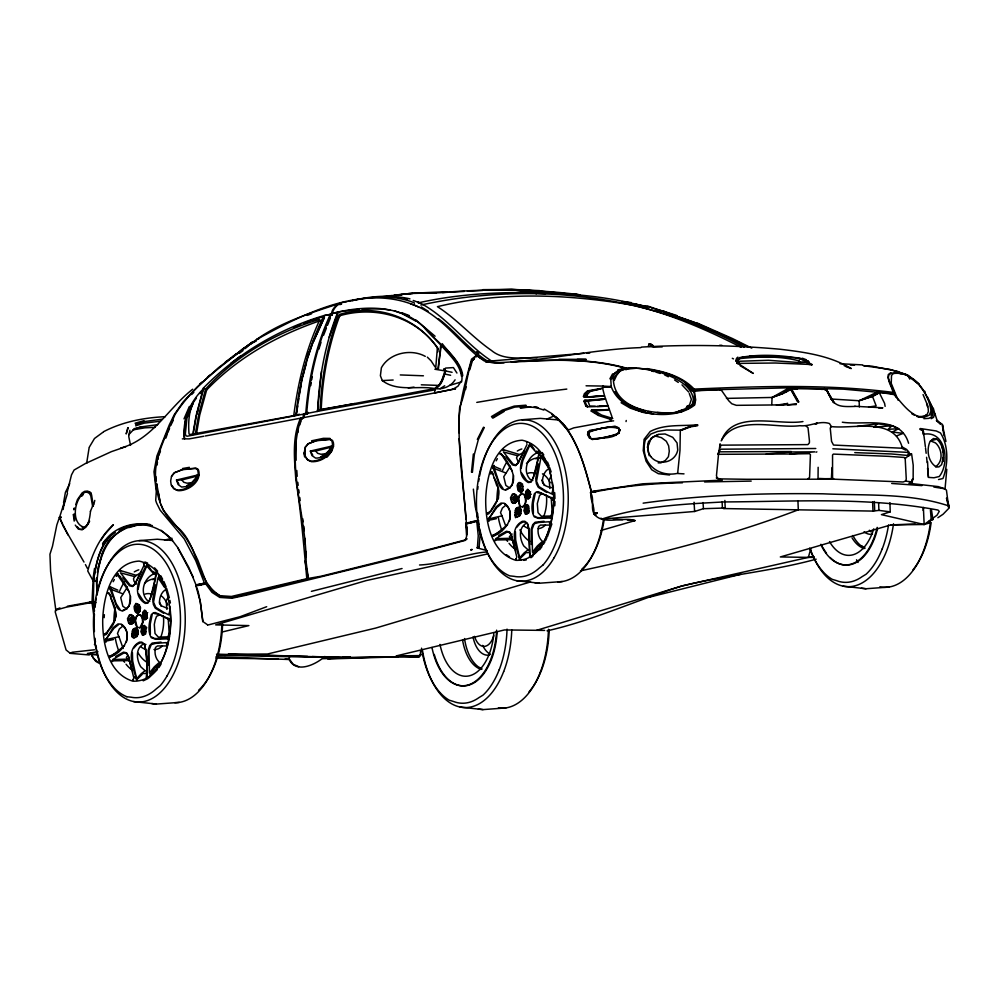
<?xml version="1.0" encoding="UTF-8"?>
<svg xmlns="http://www.w3.org/2000/svg" width="999" height="999" viewBox="0 0 999 999"><rect width="100%" height="100%" fill="white"/><g stroke="black" fill="none" stroke-linecap="round" stroke-linejoin="round"><path stroke-width="1.5" d="M96.428 578.808L96.928 594.305M96.528 578.034L97.215 594.954M818.144 467.295L818.044 478.421L824.974 478.708L831.393 478.646L832.005 467.532M142.02 629.02L142.045 626.81L144.356 625.499L145.979 629.095L145.866 631.555L144.218 634.527L142.907 634.627L141.621 631.455L143.631 626.098L145.679 627.11L144.356 625.499M525.024 508.154L525.049 505.944L527.36 504.632L528.983 508.229L528.883 510.689L527.222 513.673L525.924 513.761L524.625 510.589L526.635 505.244L528.683 506.243L527.36 504.632M146.915 612.911L147.028 617.345L144.855 619.979L142.894 617.419L143.307 612.774L145.08 610.589L146.316 611.338M530.369 494.118L529.183 498.364L527.859 499.113L525.899 496.553L526.311 491.92L528.084 489.722L529.92 492.045M600.711 530.544L635.077 520.579C622.739 516.308 602.36 526.048 593.706 513.449C595.292 506.318 588.673 497.764 591.383 491.496L642.719 483.803L722.302 480.132L716.283 477.922L719.755 478.883L746.902 479.295L833.89 479.183L903.071 481.98L905.456 481.118L906.268 479.17L905.194 458.541L909.702 454.632L909.102 452.285L906.58 449.4L902.072 446.89C893.106 416.933 854.482 429.108 831.368 426.598L830.231 428.047L831.555 441.383L833.528 445.054L901.76 448.214L905.743 450.162M138.112 589.26L139.81 581.543L147.427 564.647L151.586 570.704M521.116 468.394L522.827 460.676L530.444 443.781L534.59 449.837M130.557 596.353L129.146 605.918L126.548 608.741L122.777 610.401M513.573 475.499L512.162 485.052L509.552 487.874L505.781 489.535M554.795 505.769L554.969 501.473M638.511 368.281C658.641 370.142 681.043 374.712 694.33 391.308L695.679 399.937L694.467 405.169C672.464 422.402 621.503 415.534 611.226 386.576L603.134 386.076L602.609 388.174L600.387 388.973L588.199 391.233L585.164 393.831L584.34 397.227L604.557 395.991L611.838 416.433L611.9 418.431L610.327 419.255L610.739 421.041L613.636 420.866M720.341 389.635L721.303 390.372L720.341 389.635L701.548 390.534L694.33 391.308L693.843 392.432M771.765 404.508L772.077 397.452L789.285 387.787L843.755 389.173L893.431 393.693C901.498 402.335 908.303 413.336 920.241 417.157M93.869 577.971L93.282 602.584L94.48 611.101M132.405 652.509L132.667 660.826L136.988 680.456C133.416 668.88 125.025 649.75 139.373 642.157L141.796 642.107L144.281 644.093C147.34 654.757 146.94 666.633 146.516 677.459C146.99 666.845 147.253 655.282 144.568 644.767L142.208 642.919L139.86 642.919L136.913 644.58L133.716 648.201M515.422 531.643L515.671 539.972L519.992 559.602C516.421 548.026 508.041 528.883 522.377 521.291L524.8 521.241L527.285 523.226L528.546 527.047L529.782 555.781L529.108 530.981L527.572 523.913L525.212 522.052L522.864 522.052L519.917 523.713L516.72 527.335M740.209 358.554C759.602 356.618 779.869 355.869 798.888 360.814L799.412 362.562L768.431 360.289L737.861 361.313M321.478 371.528L317.495 410.864L321.203 409.765C322.49 378.047 328.296 346.491 339.373 316.695L340.709 315.459C376.685 305.482 416.883 317.22 438.111 348.801L437.874 351.785M694.467 405.169L694.33 391.308M169.605 613.623L169.543 614.447L170.305 611.638M317.145 411.576L317.694 410.539C319.081 376.898 325.337 343.444 337.799 312.1C367.557 305.469 402.884 305.032 425.487 328.846C437.3 342.969 465.734 361.251 461.6 381.818L449.825 385.364M216.533 654.158L342.545 657.429L418.943 656.942L420.229 655.594L420.641 650.686M720.616 447.028L720.092 443.818L719.005 451.411M487.262 550.649L477.385 547.952L478.246 535.751L476.785 521.441L478.171 521.253M320.042 410.114C321.715 378.072 326.923 346.041 338.336 315.946L339.672 314.423C376.111 303.047 416.758 317.133 438.111 348.801M854.782 452.622L891.595 453.983L909.402 455.594L908.253 455.394L908.166 452.372L832.841 448.788M435.764 367.707L437.375 347.939M618.631 427.972L619.505 430.332L618.968 433.042L615.834 434.915L596.191 439.235L592.944 439.248L590.134 437.674L588.861 434.777L589.085 432.155L590.671 430.769C599.712 429.433 609.69 424.787 618.631 427.972L619.904 430.307C616.158 439.935 600.624 437 592.432 439.572L589.198 437.812L587.587 434.44L588.011 431.968L589.535 430.444L614.972 426.186L618.356 427.659L619.904 430.307L618.206 428.359C608.965 425.686 597.789 428.846 589.085 432.155L588.011 431.968M134.291 621.853L132.305 623.276L130.245 620.204L130.407 618.294L133.092 616.808L134.291 618.481L134.041 621.178L132.605 622.202L131.081 621.39L132.105 620.666L131.431 617.569M130.644 620.953L130.981 617.207L132.967 615.784L134.628 618.106M476.461 356.843L476.585 355.344C455.519 337.537 437.749 312.45 410.726 303.908M513.648 500.087L513.986 496.341L515.984 494.917L517.644 497.24L517.307 500.986L515.309 502.422L513.249 499.338L513.424 497.427L516.096 495.941L517.295 497.614L517.057 500.312L515.609 501.348L514.098 500.524L515.109 499.8L514.435 496.703M946.79 469.343L945.042 488.923L938.336 486.613L908.928 483.291L912.424 481.968L905.456 481.118M438.436 368.781L440.696 344.917L424.525 327.984M665.584 412.749C644.48 412.999 614.223 404.932 613.361 379.42C620.204 362.475 642.944 368.993 656.805 371.378C671.977 376.111 695.704 385.052 693.381 404.595L687.487 409.253M255.557 341.208L250.512 344.081M814.085 557.467L780.319 556.955L890.896 524.9L924.162 524.5L923.388 507.492M799.412 362.562L806.83 362.437L809.277 364.61L808.641 361.626C804.382 360.402 804.969 359.215 808.241 362.125L807.929 363.249L804.957 360.502L795.803 357.842L768.918 355.981L743.78 356.955L738.386 359.128L737.949 360.814L739.073 362.088L738.336 363.399L736.9 363.261L738.199 360.814L736.638 361.588L738.336 363.399L775.399 363.012L812.125 364.535L806.805 361.975L799.849 362.312L798.888 360.814M471.478 472.165L473.364 454.008M100.899 540.297L104.883 534.253L113.374 524.75C99.788 536.825 92.333 553.721 87.737 570.966L93.082 580.769L97.003 581.493C98.314 561.575 104.733 538.911 123.776 529.058M479.295 547.415L477.385 547.952L479.295 547.415L479.021 548.189L480.057 535.476L478.359 522.677M472.402 472.29L474.338 454.495L478.346 439.597L484.328 427.522M166.845 644.143L166.92 643.456L167.482 645.741M346.803 301.823C339.26 301.873 332.655 307.792 332.018 315.259L331.531 315.085C330.994 310.339 335.314 305.569 339.36 303.559L340.584 304.408M920.166 428.933L923.213 430.082L925.374 446.653M147.19 675.349L146.741 676.51M530.207 554.482L529.52 556.593L529.757 555.644M63.574 502.697L65.41 492.357L69.718 483.666M930.431 510.052L931.243 519.755L932.691 519.93M146.816 617.494L146.641 612.662L144.668 610.089L142.657 612.387L142.894 617.419L145.242 619.467L147.028 617.345L146.166 619.23M529.832 496.628L529.657 491.808L527.684 489.223L525.661 491.533L525.899 496.553L528.246 498.601L530.044 496.491L529.183 498.364M196.603 587.449C200.075 594.28 202.123 617.657 202.922 620.804L202.76 621.828L200.399 602.135L195.941 585.951L196.628 584.852L205.157 583.129L211.95 592.357L219.768 597.427L231.893 598.251L247.178 594.967L415.809 553.546L465.234 540.397L466.62 536.363L465.784 524.038L476.785 521.441M63.162 509.502L63.724 505.269M146.279 565.721L147.602 565.584L146.965 565.047C139.947 575.674 130.557 594.655 145.28 603.408L147.989 603.021C152.922 593.768 154.932 582.342 156.019 572.102L156.294 574.425L150.062 599.637M529.283 444.855L530.606 444.717L529.97 444.18C522.952 454.807 513.573 473.788 528.296 482.554L530.993 482.155C535.926 472.902 537.937 461.476 539.023 451.236L539.31 453.496L533.066 478.783M948.738 508.329L949.05 506.006C909.028 492.594 864.934 495.779 823.139 493.806C763.074 493.056 702.684 494.792 643.131 503.159M115.784 653.259L109.278 656.393L110.652 656.755C123.014 652.372 134.628 634.777 121.491 624.712M202.198 583.691L206.693 583.453L213.237 591.558L221.079 596.615L232.767 597.352L308.404 578.958L306.131 562.062C306.256 514.348 285.227 464.985 301.286 418.394L303.933 417.545L304.433 413.961L307.929 412.375M498.788 532.392L492.295 535.526L493.656 535.901C506.031 531.505 517.644 513.911 504.495 503.846M126.423 641.907C128.159 635.539 127.36 627.872 121.279 624.1L117.957 623.938L113.137 627.709L104.92 641.321L113.424 639.547M323.938 315.584C278.521 329.033 236.601 354.121 203.471 388.012L196.079 415.646L192.795 434.403L195.28 434.165L198.701 414.573L205.557 389.16C235.826 355.794 276.561 332.305 319.493 319.343L319.618 320.08C305.719 350.349 297.864 382.979 293.706 415.934L296.041 415.147C299.663 380.669 308.703 346.79 323.938 315.584L331.281 314.198L332.018 315.259L331.506 313.736L337.362 312.088L349.787 310.352M296.328 414.922C299.2 389.797 304.37 364.86 313.374 341.183M296.041 415.147L297.802 405.956M298.426 401.473L298.838 398.489M299.25 395.504L300.874 386.526M237.812 429.957L302.972 417.732L303.471 414.148L306.968 412.587M509.44 521.041C511.176 514.672 510.377 507.005 504.283 503.234L500.961 503.084L496.141 506.843L487.937 520.454L496.428 518.681M718.88 450.499L716.458 475.736L717.444 478.571M942.494 461.463C944.342 454.008 943.019 444.405 936.65 439.036L933.391 438.524L929.944 441.695C926.248 450.037 928.108 462.187 936.45 467.02L938.96 466.883L941.595 464.647L943.406 457.592L942.856 461.538M146.516 670.766L145.067 670.691L141.259 673.663L136.801 678.533L136.613 679.844L142.233 674.375M529.52 549.9L528.071 549.825L524.275 552.797L519.805 557.667L519.617 558.978L525.249 553.508M94.53 568.394L93.182 577.697L92.008 602.709L94.343 619.567M437.949 368.481L441.296 345.404L442.082 345.429L440.696 344.917M97.353 572.502L97.964 568.369M923.101 510.402L923.513 507.592M736.113 359.378L736.251 360.402C740.384 359.553 736.363 358.229 738.186 361.888L738.948 362.337L737.449 363.686L737.362 362.762M94.268 575.262C96.329 562.787 99.201 549.562 107.118 539.435M588.861 434.777L589.21 432.43L588.861 434.777L587.587 434.44M93.456 581.193C96.166 563.648 99.625 543.281 115.31 532.467M297.827 432.53L298.289 429.62M86.626 463.386L89.111 447.814M156.98 465.159L157.455 462.287M157.917 459.428L158.379 456.555M435.052 388.911L434.577 392.957L303.933 417.545M310.751 385.664L311.238 382.717M311.725 379.77L312.212 376.835M133.491 628.933L132.455 633.366L133.529 637.037L134.902 637.474L137.55 634.914L137.85 630.332L135.377 628.009L133.491 628.933L132.355 631.068L132.08 635.951L132.879 637.487L134.403 637.974L137.25 635.327L137.7 630.032L136.763 628.471L135.827 628.571L132.355 631.068M516.495 508.066L515.459 512.499L516.545 516.171L517.907 516.608L520.566 514.06L520.866 509.465L518.381 507.155L516.495 508.066L515.359 510.202L515.084 515.084L515.896 516.62L517.407 517.107L520.254 514.46L520.716 509.178L519.767 507.617L518.831 507.704L515.359 510.202M305.269 448.813L305.07 455.257M193.456 432.355L196.291 415.859M90.472 511.251C90.072 514.86 89.073 529.92 80.382 529.245M215.921 656.855L288.723 659.49L289.822 656.218M129.882 430.294L128.746 436.476L130.557 445.367M171.528 476.248L170.654 480.944L171.191 485.089L173.539 488.499L177.073 490.097C187.362 490.434 201.686 480.994 197.452 469.567L195.342 468.481L182.33 469.68L174.388 472.702L171.528 476.248L174.488 472.752L182.879 469.393L195.991 468.094L198.252 469.38C202.71 480.756 188.561 491.446 177.909 490.634L174.5 489.085L171.865 485.389M626.036 421.566L626.248 420.479M305.244 447.302L304.233 452.634L304.907 456.143L307.317 459.54L310.914 461.138C321.241 461.501 336.039 452.21 331.718 440.621L329.545 439.535L316.246 440.734L308.142 443.756L305.244 447.302L308.229 443.806L316.783 440.447L330.182 439.16L332.505 440.447C335.901 446.478 330.731 452.872 326.885 457.23M647.402 447.39L648.588 441.321M610.327 419.255L598.426 415.484L591.308 411.151L591.483 410.214L609.303 409.59L591.483 410.214L598.626 414.885M155.407 584.777L152.76 599.35L153.409 604.57L155.332 608.216L163.636 613.236M300.736 379.845L301.336 376.86M538.411 463.911L535.776 478.496L536.413 483.703L538.336 487.35L546.64 492.37M863.273 365.609L871.927 366.183L897.427 371.278L900.636 372.702L900.486 373.439L907.741 375.05L918.968 384.128M465.546 389.573L466.133 386.825M136.301 608.666L136.701 606.855L139.523 605.794L140.497 607.879L139.935 610.439L138.424 610.913L136.988 610.139L136.301 608.666L137.45 608.841M136.988 610.139L138.062 609.802L138.449 607.991L137.775 606.518L136.701 606.855M520.004 489.273L522.952 489.572L521.428 490.059L519.318 487.799L519.705 485.989L522.539 484.927L519.705 485.989M521.078 488.936L520.779 485.651M900.124 373.751L901.173 372.827L906.83 374.8L889.697 369.343L863.973 365.771M150.412 673.788L150.2 674.762L155.157 667.969L159.428 664.223M533.416 552.922L533.204 553.896L538.161 547.115L542.432 543.356M128.709 623.214L132.455 623.488L133.916 621.977L134.278 617.981L131.806 615.059L130.107 615.309L128.921 616.82L128.559 620.928L130.37 624.213L132.068 624.013L133.729 622.327L134.141 617.732L131.244 614.56L129.458 614.885L127.46 618.718L128.709 623.214L130.37 624.213M511.713 502.347L515.472 502.634L516.92 501.111L517.282 497.115L514.822 494.193L513.124 494.443L511.938 495.954L511.563 500.062L513.374 503.346L515.072 503.159L516.745 501.461L517.157 496.878L514.248 493.693L512.462 494.03L510.464 497.852L511.713 502.347L513.374 503.346M901.76 448.214L902.072 446.89M133.242 679.208L133.004 680.194L134.328 676.71M201.049 583.891L201.136 584.84L195.941 585.951L196.628 584.852M651.66 346.291L651.311 345.304L652.472 346.341L652.709 345.329L649.962 343.943L648.925 344.081L648.339 346.353L653.171 346.316L652.709 345.329L648.925 344.081M139.51 611.875L140.022 607.567L137.912 604.045L136.526 603.883L134.853 606.768L135.777 611.238L138.124 613.286L139.86 609.964L138.811 604.982L135.964 603.384L134.128 606.468L134.341 608.953L135.065 611.475L136.726 613.086L138.124 613.286L139.51 611.875L138.124 613.286M523.026 486.7L520.929 483.179L518.618 483.903L518.119 488.249L518.781 490.372L521.141 492.42L522.315 491.408L522.789 486.376L520.516 482.692L518.968 482.517L517.932 483.504L517.132 485.601L518.069 490.609L521.141 492.42L523.001 489.035M602.472 395.691L584.34 397.227L583.478 396.366L584.353 393.718L587.474 390.896L602.609 388.174L604.557 395.991L587.624 397.003L587 396.328L587.587 393.956L590.459 391.358L600.387 388.973M169.63 611.513L168.819 614.86L163.836 612.399L155.832 607.417L153.534 602.16L158.042 577.647L164.323 587.125M552.647 490.646L551.823 494.006L546.84 491.545L538.836 486.55L536.538 481.293L541.058 456.78L548.201 467.257M67.158 492.332L71.503 474.875L74.101 470.017L86.389 462.974M93.694 504.832L94.78 500.424M618.905 433.304L619.717 430.07M63.686 505.806L67.482 493.406M127.822 427.659L126.186 433.928L128.197 427.734M302.959 376.049L306.468 362.774M202.972 390.771L196.691 414.373L198.489 408.404M98.377 566.883L101.673 555.044M97.852 569.143L101.149 557.305M320.517 320.567C278.097 334.99 237.837 357.367 206.668 389.947L199.725 415.01L196.516 433.641L195.28 434.165M536.663 630.319L681.955 585.976L808.366 557.38L810.801 548.701M133.916 621.977L134.341 620.117M469.767 369.817L472.452 360.464L474.45 358.653L472.452 360.464M516.92 501.111L517.282 497.115M152.085 615.059L150.212 624.225L150.35 634.353M535.089 494.193L533.229 503.359L533.354 513.486M737.811 363.161L738.186 361.888L739.073 362.088L738.448 361.276L739.073 362.088M139.885 627.822L142.645 622.14L142.208 618.056L140.634 615.197L138.249 614.622L136.239 616.583L135.102 620.304L135.539 624.387L137.113 627.247L139.885 627.822L141.895 625.874L143.032 622.152L142.745 619.43M524.512 505.007L522.502 506.955L524.512 505.007C526.685 501.698 524.962 496.628 524.025 494.33C525.961 497.027 526.648 500.686 525.274 503.771M123.152 648.488L118.956 636.7L106.219 639.622L105.819 640.946L105.145 640.471L113.886 628.321L118.469 624.687M137.113 627.247L135.489 620.317L136.626 616.583L138.636 614.635L141.021 615.197L142.208 618.056M505.856 526.373L501.973 515.846L489.223 518.768L488.823 520.079L488.149 519.605L496.89 507.455L501.486 503.833M518.106 499.438L519.243 495.716L521.653 493.768L519.63 495.716C516.358 498.276 523.389 520.342 518.493 499.45M551.885 523.926L547.39 536.838M318.881 349.175L320.991 342.37M611.888 378.933L614.26 374.051C614.31 372.19 629.557 365.721 625.998 369.805L625.287 368.169C592.494 359.253 558.016 359.315 524.325 361.526C508.391 360.751 489.822 366.945 476.585 355.344L472.177 359.715C466.558 375.137 465.946 392.195 459.652 407.267C456.643 449.95 465.047 492.295 467.107 534.815M64.735 500.899L59.578 517.282L62.425 524.35M437.45 386.138L435.477 387.712L435.589 388.661C442.145 385.177 443.469 377.422 445.704 371.004L444.605 368.831M594.88 410.577L591.308 411.151M674.974 412.612L684.103 409.553L689.447 405.219L691.37 399.338L689.285 393.544M657.092 412.487C668.968 413.274 682.966 414.198 691.982 404.995L693.905 399.113M308.491 355.469L313.211 341.458L324.45 315.534L331.281 314.198M306.83 356.518L308.254 352.322M830.631 398.976L859.115 400.736L872.826 396.316L880.044 392.332L894.729 394.705L896.153 397.365M75.749 504.57L77.472 499.537L82.18 492.857L84.64 491.346L87.388 491.071L89.96 492.02L91.571 494.78L93.332 506.293M329.195 337.15L338.261 312.3L337.362 312.088M619.505 430.332L618.631 432.879L615.834 434.915M165.846 438.111L167.295 434.053M143.631 626.098L142.045 626.81L140.909 631.705L142.42 635.127L143.794 635.002L145.067 633.403L145.467 626.935M299.55 425.262L301.099 420.916M526.635 505.244L525.049 505.944L523.926 510.839L525.424 514.26L526.798 514.148L528.071 512.537L528.483 506.068M144.643 613.286L147.565 612.699L144.643 613.286L144.056 614.922L144.543 616.633L147.427 617.419L144.543 616.633M144.38 614.86L145.542 611.65M145.629 616.695L145.729 613.349M530.432 496.553L527.559 495.766L527.06 494.068L527.659 492.42L530.581 491.833M528.558 490.784L527.397 494.006L528.359 497.34L530.494 497.465M527.659 492.42L528.746 492.495L529.233 494.193L528.646 495.829L527.559 495.766M158.903 455.169L160.452 451.024M196.94 475.174L195.642 478.608L191.433 483.516L186.438 486.575L181.631 487.05L178.097 484.565L176.498 480.019L196.94 475.174L195.667 478.496L191.558 482.792L186.838 485.664M187.337 414.872L185.714 419.143L183.804 435.889L184.653 438.823L189.161 438.886L203.808 436.238M187.874 413.449L192.495 403.721M331.193 446.228C329.133 452.784 322.689 458.416 315.597 458.104L311.988 455.606L310.364 451.061L331.193 446.228L329.895 449.562L325.711 453.846L320.879 456.718M184.016 418.856L189.398 406.418M323.551 335.302L326.398 328.084M327.535 325.199L330.394 317.982M94.942 644.667L94.655 644.018M718.843 451.96L717.644 454.358M331.506 313.736C316.858 345.117 309.328 379.258 306.681 413.661L307.605 413.973L305.731 413.886C308.366 379.483 315.884 345.354 330.557 313.986L331.531 315.085L331.506 313.736L337.063 312.625M201.436 584.79L201.86 583.728L201.136 584.84L205.707 584.015M167.782 432.704L169.543 428.384M151.935 637.025C153.921 641.083 172.39 635.426 167.432 638.848L155.819 639.298L151.224 637.662C147.278 630.769 149.35 621.89 151.336 614.61L153.471 612.737L155.432 612.574L169.218 619.08L170.092 620.754L169.218 619.08M534.94 516.171C536.925 520.217 555.394 514.56 550.437 517.981L538.823 518.431L534.228 516.795C530.282 509.902 532.355 501.023 534.353 493.756L536.475 491.87L538.436 491.708L552.222 498.214L553.096 499.887L552.222 498.214M893.431 393.693L893.93 392.482L887.999 377.572L888.286 374.575L890.696 372.714M595.704 515.359C589.273 510.601 595.304 498.951 590.459 492.582L593.806 491.433L594.043 492.045C623.101 486.063 652.784 483.304 682.429 482.792M930.906 415.247L932.442 411.576L931.867 406.431L927.447 396.94M911.987 481.868L913.148 479.058L913.211 465.172L911.587 453.758M90.434 511.313L93.531 503.983M104.72 634.09L104.333 635.027L103.908 634.54L108.416 631.343M487.737 513.224L487.337 514.16L486.913 513.673L491.433 510.477M144.743 633.741L145.866 631.555M527.747 512.874L528.883 510.689M594.867 491.308L593.518 492.132M102.273 553.671L104.058 549.575M101.561 555.831C106.681 536.263 126.211 524.288 145.667 524.138M324.4 317.42L313.436 341.583L324.388 317.407M924.5 417.482L925.736 414.81M88.699 523.151L89.623 521.166M140.772 572.052L135.09 583.99L132.63 586.513L129.483 585.764L122.777 577.734M523.776 451.186L518.094 463.124L515.634 465.646L512.499 464.897L505.781 456.868M59.728 516.958L60.877 517.682M614.248 380.432L616.595 375.412L620.329 370.579M471.266 550.174L471.803 549.288M170.729 425.499L173.239 420.342M167.432 598.326L166.221 600.824L166.821 609.39M167.432 638.848L168.394 637.462M551.048 476.211L549.225 479.957L549.825 488.523M550.437 517.981L551.398 516.595M651.186 438.124L647.677 447.265L649.188 455.756M545.479 540.734L546.753 538.136M143.981 565.422L135.102 583.628L132.979 585.714L130.232 585.164L120.454 572.839L134.69 576.61L139.223 573.601M526.985 444.555L518.119 462.762L515.984 464.847L513.236 464.31L503.459 451.973L517.707 455.744L524.163 451.898M477.335 439.423L483.528 427.185M110.652 656.755L124.538 645.679M493.656 535.901L507.554 524.812M625.549 369.106L626.098 368.057L637.087 368.156L617.931 369.905L625.287 368.169L625.549 369.106L626.573 368.806L626.098 368.057C588.736 357.542 549.512 360.052 511.213 361.863C554.657 358.928 597.302 349.051 640.871 347.615M603.384 387.35L611.226 386.576L610.751 378.971L613.473 374.288L618.468 370.267L626.81 368.544M88.249 522.839L86.389 526.348L82.143 529.845L78.334 529.095L75.287 525.137M595.267 406.306L589.697 405.981L587.912 400.749L605.531 398.888L584.615 400.324L583.978 401.248L585.864 406.131L587.362 406.855L608.054 406.131L597.252 406.456M591.383 491.496L590.546 493.019L591.383 491.496C585.114 467.42 578.309 442.157 562.2 422.627M721.653 440.084C733.378 409.515 778.408 425.749 802.946 421.553M134.69 576.61L133.491 578.783L134.016 581.218L136.538 584.078M517.707 455.744L516.495 457.917L518.556 462.624M609.889 378.808L612.587 373.901M127.447 587.025L120.729 597.627L122.84 606.243L126.848 609.028M144.318 632.255L143.044 631.643L143.531 628.408L145.005 627.659L146.491 628.321L143.531 628.408M143.044 631.643L144.093 632.105L144.58 628.87M510.464 466.158L503.746 476.76L505.844 485.389L509.852 488.161M526.048 510.789L528.808 512.037L526.048 510.789L525.761 508.928L528.009 506.805M526.148 508.491L527.659 505.756M527.097 511.251L527.584 508.004L526.535 507.542M425.287 356.381C411.064 348.426 389.385 352.934 381.381 367.794L380.394 375.724L382.292 380.594C397.352 392.132 417.482 385.389 434.865 388.561C441.396 385.052 442.719 377.285 444.992 370.879L443.806 368.831M89.311 447.152L94.493 438.486L103.347 431.968M127.26 656.093L126.386 657.517L130.32 662.537M677.684 473.164L679.982 450.449L680.319 430.157L666.358 430.02L657.729 431.393L650.886 434.003L645.304 440.035C639.622 460.801 656.168 477.584 676.985 473.476L684.015 473.863M158.941 667.519L161.101 664.06M488.499 513.986C498.026 502.847 502.934 491.396 494.13 477.884M543.394 544.343L544.83 542.032M255.694 341.446L257.105 339.235C304.42 313.274 365.547 281.805 419.23 307.355M461.101 381.281L457.929 386.238L452.697 389.373M439.423 384.553L442.082 380.407L445.354 371.84L444.992 370.879L434.89 369.255L437.038 368.768M116.046 575.824L117.52 573.551M108.242 630.719C117.894 621.94 117.27 609.328 111.126 598.751M491.246 509.852L498.501 498.176L498.426 490.272M102.597 544.455C111.638 527.897 132.18 521.353 150.012 524.475M721.153 440.884C735.739 414.323 775.661 428.921 799.824 425.686C809.802 426.923 819.192 420.154 829.47 423.526L831.368 426.598M193.269 402.485L196.416 398.102M521.141 492.42L522.527 491.008M192.795 434.403L193.207 433.853L189.56 434.59L189.011 433.616C188.224 423.077 188.599 412.237 193.406 402.597L186.938 418.269L185.339 434.003L186.014 435.851L187.288 436.201L303.471 414.148M102.61 543.631L105.182 540.184M455.094 379.82C451.136 386.301 442.957 389.66 435.589 388.661M807.979 478.733L809.577 477.46L810.414 454.607L809.427 453.683L789.622 453.996L814.859 451.848L791.158 451.973L789.622 453.996L718.481 454.308M107.355 542.919L110.926 538.236M157.343 669.592L148.876 677.871M539.56 549.775L541.945 546.653M805.231 360.252C797.527 358.067 807.517 359.777 808.166 362.849L806.83 362.437M593.631 513.548C599.85 511.113 596.016 515.734 593.706 513.449M197.04 584.977L195.941 585.951M591.982 410.839L607.529 410.139M88.237 524.15L84.291 527.36C70.454 523.488 74.138 498.651 84.865 492.345L87.038 492.12L89.423 493.444L90.772 495.779L92.607 506.268M470.429 522.789L471.178 521.903L470.866 522.677L471.603 521.803L471.291 522.577L472.028 521.703L478.633 520.616M135.29 634.952L136.201 633.878L135.177 631.106L136.738 630.344L138.112 631.53L138.187 634.253L136.9 635.776L134.316 634.115L134.266 632.192L136.513 629.295L138.424 630.943M136.738 630.344L134.266 632.192M518.294 514.085L519.205 513.011L521.203 513.386L519.905 514.91L517.32 513.249L518.181 510.239L519.755 509.478L521.116 510.664L519.155 511.088L518.181 510.239M519.755 509.478L517.27 511.326M948.538 508.616L943.056 514.26L937.886 517.719M245.155 348.626C271.141 325.237 306.618 314.185 339.36 303.559L339.935 304.745M583.978 401.248L603.284 399.55M331.843 450.899C327.297 457.542 319.593 462.175 311.413 461.675L307.867 460.127L305.332 456.431M893.93 392.482C827.696 384.016 760.689 386.163 694.155 389.098L693.094 390.297L789.285 387.787L790.659 389.598L785.389 392.42M81.781 496.166L83.217 494.567M799.787 361.875L799.687 362.5L799.625 361.601M200.05 393.618L202.123 391.333M419.056 656.168L420.329 654.807L423.364 654.445M597.215 512.837L593.906 514.198M128.759 434.627L133.516 429.682L141.046 426.91L157.73 424.662M247.952 345.354C221.94 366.046 193.257 385.726 175.087 414.385C167.557 432.018 158.167 449.5 155.732 468.718C153.996 490.209 160.327 513.786 178.122 527.772C199.138 546.228 195.804 581.318 220.142 595.716L231.456 596.453L306.805 578.696L321.253 576.186L434.877 547.976L466.108 539.697L466.983 538.686L466.246 539.248M738.386 359.128L743.643 356.73M444.318 369.368L445.629 368.082L453.409 367.582L456.93 373.039M191.608 394.555L193.843 392.382M95.792 601.91L89.798 602.16L88.886 603.021L66.471 607.117L55.519 610.202L55.232 611.95L66.071 649.949L70.305 653.358L89.323 654.944M567.907 430.194L573.801 427.859L610.739 421.041M192.682 389.223C168.194 408.229 152.248 439.66 120.642 448.076M736.425 358.441L737.849 357.13M199.575 384.178L201.823 382.167M89.448 602.946L90.472 602.06L88.886 603.021L90.135 602.11L89.123 602.971L96.104 602.659M898.588 428.683L888.061 429.32L891.982 425.761L877.709 423.763L873.738 427.172L891.982 425.761L898.588 428.683L892.382 432.018L903.221 433.379L896.453 435.951M908.166 375.986L918.605 384.178L924.2 391.87L924.849 391.308M207.492 377.147L209.865 375.137M107.505 633.179L105.482 634.852L114.723 620.391L116.046 616.246L115.509 611.725L109.253 593.044M164.997 590.009C160.876 592.969 159.178 598.551 159.515 603.483L161.126 605.706L167.707 608.516M548.001 469.143C543.893 472.115 542.182 477.684 542.532 482.629C544.53 486.426 549.45 487.574 553.409 487.849M233.067 356.493L236.613 353.658M143.631 563.911L143.569 562.999L144.543 566.62M225.262 362.15L252.822 341.758L218.356 367.807L197.377 386.838L183.229 401.835L174.338 414.523L169.256 424.95L156.905 455.994L153.971 471.79L156.281 491.708L155.707 500.437L156.606 503.084L160.165 510.189L184.253 538.898L195.767 560.701L204.495 583.241L206.693 583.453M324.837 656.468C316.084 664.447 295.866 674.288 289.036 659.165M909.689 455.182L911.138 454.07L908.578 455.02M526.436 523.176C518.106 527.734 519.617 538.985 523.751 545.929L528.071 549.825M530.919 557.742L532.842 556.281M167.745 638.186L169.555 636.825M230.632 363.436L240.659 355.881M935.514 466.77C943.568 461.488 942.219 448.863 935.539 442.932L930.469 440.846L936.375 439.285M541.733 493.843L539.572 495.454L537.312 503.571L538.024 512.637L541.358 516.246L552.097 515.971M233.204 356.468L235.614 354.682M240.447 351.111L242.857 349.325M859.377 406.905L859.115 400.736L872.452 396.266L880.044 392.332M239.198 353.384L242.969 350.624M928.658 521.628L930.381 520.379M824.35 388.374L825.411 390.197L826.485 389.423C833.528 406.193 837.212 407.117 855.256 406.406M684.914 410.077L691.982 404.995M133.092 616.808L130.407 618.294M516.096 495.941L513.424 497.427M253.159 342.332L255.619 340.597M92.008 602.709L93.444 601.71M826.485 389.423L833.678 402.684L825.948 389.173L791.37 388.599L798.788 402.085L790.446 388.811L784.078 393.119L772.077 397.452L726.435 398.389M244.131 348.451L246.678 346.703M132.879 637.487L133.529 637.037L132.08 635.951L132.817 635.664M515.896 516.62L516.545 516.171L515.084 515.084L515.834 514.81M417.594 302.272L418.057 301.96C446.94 316.146 465.222 343.906 491.72 361.101M472.177 359.715L474.313 358.279M737.687 359.453L736.251 360.402L736.638 361.588L737.587 360.139L737.949 360.814C738.311 357.967 738.236 361.488 735.888 360.614M241.346 349.862L246.378 346.578M250.15 344.106L253.933 341.646M652.359 437.649L658.366 434.59M440.059 388.761L444.705 385.751M512.112 534.04L509.403 536.663L514.135 542.644M240.197 351.311L242.72 349.7M155.232 574.138L153.796 573.876C143.943 578.071 139.398 592.345 147.365 600.449L149.8 601.361M538.236 453.271L536.8 453.009C526.948 457.205 522.415 471.478 530.369 479.582L532.804 480.494M492.107 417.607L502.922 411.051L514.772 407.093L526.411 406.206M115.684 656.43L123.501 652.135L126.648 652.834L128.546 656.518L131.893 670.504M498.688 535.564L506.518 531.268L509.652 531.967L511.55 535.651L514.897 549.65M112.587 661.263L111.776 661.75L111.801 660.851L128.709 660.589M495.591 540.397L494.792 540.884L494.817 539.984L511.713 539.722M491.446 416.583L502.31 410.114L514.198 406.106L525.961 405.182M492.894 418.119L504.008 411.538M923.563 434.265C946.09 430.07 950.074 463.374 939.247 476.511L933.99 477.759L928.546 477.41L927.547 468.256M74.163 521.066L73.377 514.735L74.163 514.285L74.788 520.467M783.291 392.769L789.622 389.248M931.155 418.681L933.566 417.345L934.714 413.336L933.241 408.017M329.658 451.511L325.537 453.746L320.979 454.27L317.657 453.321L315.634 451.024L310.364 451.061L312.712 455.094M86.738 462.937L111.376 451.66L125.961 446.615M878.321 393.019L879.22 392.545L884.59 403.346L885.126 406.381M859.115 400.736L877.609 391.983L879.045 393.069M681.018 412.1L683.616 410.751M122.902 626.011L119.405 628.895L117.495 633.503L118.956 636.7M505.919 505.144L502.41 508.029L500.511 512.637L501.973 515.846M816.183 452.21L816.87 451.86M118.981 530.082C136.388 519.418 158.591 525.012 171.94 539.597M143.219 680.819L147.914 678.608M136.076 678.858L136.801 678.533M519.08 557.991L519.805 557.667M103.696 431.63C122.69 421.803 143.993 417.644 165.21 416.695M546.977 419.081L553.933 415.959M110.989 656.106L109.803 656.555L115.01 654.357M493.993 535.239L492.807 535.689L498.026 533.491M686.638 406.418L689.447 405.219M697.639 425.162L690.971 426.148L680.506 430.494L690.858 426.785L697.627 425.686M59.952 607.916L56.056 609.527L55.907 610.739L50.612 571.528L49.95 554.258L52.497 546.216L56.831 524.95L59.578 516.982L60.976 516.908M137.775 606.518L139.523 605.794M119.967 576.86L116.683 574.35L118.057 574.625C126.186 583.491 139.111 604.12 122.452 611.076L119.231 609.852L117.183 607.679L110.077 589.01L122.827 593.831M504.245 456.868L499.687 453.484L501.061 453.758C509.19 462.637 522.115 483.254 505.457 490.209L502.235 488.998L500.187 486.825L493.094 468.144L505.831 472.964M293.581 327.41L300.699 324.538M303.546 323.389L310.664 320.517M266.683 606.705L240.06 616.733L207.63 625.099M307.342 315.409L311.676 313.723M680.319 430.157L690.971 426.148M609.34 386.963L611.226 386.576M772.077 397.452L782.741 393.606M678.121 411.388L683.716 409.39M142.894 617.419L143.606 617.17L143.269 615.134M525.899 496.553L526.61 496.303L526.273 494.28M585.864 406.131L587.649 406.406M825.411 390.197L826.335 389.86L834.202 402.597M257.105 339.235L259.478 338.411M161.039 530.244L171.304 539.073L177.834 547.677L188.736 567.32L196.029 584.927L197.165 584.815M312.1 320.067L322.178 316.895M135.577 424.325L144.343 421.566L161.801 419.23M139.51 604.795L137.4 605.469L136.638 609.028L137.987 611.912L140.085 611.251M522.527 483.941L520.417 484.602L519.642 488.161L520.991 491.046L523.101 490.384M600.986 518.144L601.985 519.043L694.617 511.476L703.446 508.691L725.212 508.016L724.862 500.437M725.212 508.016L723.501 508.553L872.989 511.088L878.92 510.389L890.221 511.85L889.934 502.672M890.221 511.85L881.405 514.635L924.162 524.5L929.445 523.001M135.614 425.824L144.143 423.151L160.027 421.266M224.825 655.469L228.858 654.233L267.47 654.008L375.761 628.059L530.619 581.918M739.272 357.667C759.802 353.783 781.767 355.132 802.334 358.741M924.162 524.5L937.025 515.222L939.247 511.376L937.999 510.052C867.607 496.828 795.117 501.598 723.888 501.935C682.866 504.145 641.308 506.106 601.985 519.043M128.883 527.584L138.049 524.975L147.028 524.263M782.18 405.02L787.749 403.434L777.534 405.007M135.065 423.214L144.018 420.666M311.551 440.821L323.364 438.336L330.032 438.399M816.171 559.178C772.115 571.266 726.31 575.012 681.955 585.976C636.638 599.974 593.443 620.441 547.04 630.844M807.929 363.249L811.912 364.947L809.677 363.986M133.978 428.721L141.046 426.91M178.809 484.053L176.498 480.019L181.793 479.97L197.69 475.961M315.634 451.024L330.594 447.34M465.584 523.189L477.11 520.854M164.51 540.109L172.003 538.286M221.753 632.092L248.876 625.599L215.647 624.887L366.034 580.631L488.411 553.758M418.943 656.942L396.391 655.881L504.495 629.932L544.63 630.406M649.775 597.065L740.821 574.25M938.536 479.545L942.969 478.509C948.201 464.523 948.738 445.716 940.446 432.917L936.263 430.969L920.304 428.534M311.401 591.346L402.048 568.518M296.553 414.922L299.525 414.26M196.029 584.927L204.495 583.241M580.481 570.854C654.108 554.92 727.871 536.7 798.301 509.802L797.926 500.649M232.767 597.352L248.077 594.043M477.572 548.239L478.796 547.976M352.322 300.612C371.104 295.954 390.959 294.568 409.952 298.863M420.829 305.045C529.233 281.368 646.316 293.893 744.405 347.34M136.139 631.955L138.112 631.53M312.2 656.543L342.545 657.429L345.567 656.805M346.566 656.755L342.045 657.679L217.033 655.332M348.988 301.336C370.304 296.466 393.481 294.418 414.198 302.759L414.36 303.321M321.203 409.765L434.553 388.636M377.647 297.327L409.378 293.519L436.401 292.807M294.905 415.472L194.305 433.778M386.663 296.204L389.685 295.642M236.326 430.232L205.282 435.976M583.478 396.366L587 396.328M503.721 450.274L502.884 450.437L503.021 449.562L519.405 454.495M120.717 571.141L119.88 571.291L120.017 570.429L136.401 575.362M476.785 402.397L527.622 393.831L566.808 389.086M618.468 370.267L626.573 368.806M586.063 385.801L603.134 386.076M67.37 606.243L89.798 602.16M435.102 389.81L317.445 411.376L304.433 413.961L304.77 414.997M320.654 409.478L354.807 403.596M182.48 468.531L189.398 467.345M132.992 429.857L144.793 427.847L155.257 427.335M523.801 560.352L526.236 559.952M920.978 417.07L926.685 415.372L928.421 411.463L927.946 406.168L923.051 394.543M868.568 407.043L876.16 405.881L872.452 396.266M931.468 509.815L932.891 519.293L931.243 519.755M525.761 508.928L526.923 508.766M142.757 629.795L143.918 629.632M610.614 418.756L612.762 418.456L601.548 415.035L594.78 410.914L592.257 410.514M419.543 564.997C442.732 564.035 464.423 553.558 487.237 551.935M515.284 497.889L517.295 497.614M132.268 618.756L134.291 618.481M97.927 651.698L87.375 653.483L96.591 654.457M787.637 404.932L796.453 403.746M531.406 481.456L528.846 481.793L526.61 480.494L521.628 472.952M148.389 602.31L145.829 602.659L143.606 601.361L138.611 593.818M857.179 426.436L877.709 423.763M169.093 636.838L158.341 637.1L155.02 633.503L154.296 624.437L155.207 620.067L156.568 616.321L160.377 614.572M483.603 290.197L511.6 289.398L539.735 290.622M719.605 345.279L721.902 345.317M408.166 387.874L414.048 387.15M808.366 557.38L814.098 556.693M735.888 361.089L738.199 360.814L738.348 361.675L737.699 360.939M191.521 482.679L187.063 483.204L183.791 482.255L181.793 479.97M94.418 644.417L95.08 644.343M196.441 585.052L197.502 584.939M394.268 295.155L412.587 293.219L445.754 291.733M396.079 295.242L402.147 294.593L394.555 295.267M405.182 294.28L412.774 293.481M86.301 492.257L88.761 491.995L91.246 493.131M387.038 296.041L391.546 295.579M405.094 294.193L409.602 293.731M527.547 407.117L520.167 407.817L530.819 407.08M382.292 380.594L393.156 380.02M302.972 417.732L300.349 418.569C291.97 437.774 294.443 459.053 295.804 479.37C301.074 512.312 303.758 545.504 306.805 578.696M442.569 292.545L447.714 292.095C490.472 288.773 533.503 289.148 576.098 294.268L580.232 294.867M351.236 310.102L358.978 309.428M362.075 309.166L381.481 308.803L389.96 310.09M398.014 656.855L327.709 658.978M447.502 292.32L431.206 293.194M94.493 649.775L72.19 652.26L70.305 653.358M382.367 656.905L322.964 658.678M766.283 453.958L791.158 451.973M878.87 408.116L882.854 407.804L854.732 406.268M342.545 657.429L350.199 656.842M521.99 419.767L540.297 418.369L558.616 419.992M138.973 540.621L157.293 539.235L172.565 540.521M562.3 581.543L539.398 583.216L516.583 580.694M888.91 587.062L866.008 588.748L843.193 586.213M179.296 702.397L156.393 704.083L133.579 701.56M505.906 707.929L483.004 709.602L460.189 707.08M544.043 521.253L535.189 522.227L532.717 524.7L531.181 529.458L531.143 544.517M161.039 642.107L152.185 643.081L149.713 645.554L148.164 650.324L148.139 665.384M576.648 295.229L579.22 294.817L574.525 293.918M583.741 353.334L485.689 361.426L494.455 363.124L503.996 362.912M923.863 418.668L928.908 418.356L931.967 416.645L933.216 412.612L932.342 407.355L924.899 393.032M60.889 517.619L59.428 517.307L60.827 517.22L59.49 517.707L68.007 534.989M665.946 413.149L678.046 412.45M138.449 607.991L140.497 607.879M449.038 292.245L464.348 291.408M467.42 291.233L482.729 290.409M537.062 492.594L541.495 493.381L552.422 498.826L552.909 499.862M154.058 613.461L158.491 614.248L169.418 619.68L169.905 620.716M653.171 346.316L651.323 346.416L651.223 344.118M821.478 389.41L825.948 389.173M599.937 406.056L606.181 405.731M602.759 386.988L610.102 386.688M641.383 347.103C687.512 344.43 733.815 345.117 779.844 349.213C804.382 352.098 829.744 355.532 851.273 368.569L845.916 366.608M653.096 347.053L662.212 346.915M697.614 424.775C681.793 426.323 664.685 423.826 650.187 431.518L644.093 439.335L643.231 450.636L646.078 461.201L651.748 469.78L658.329 473.688L669.567 475M586.738 353.171L589.785 353.047M890.896 524.9L915.084 523.963M198.376 475.262L199.251 475.224M332.667 446.316L333.529 446.291M421.566 293.207L433.029 292.994M517.857 485.901L520.417 485.826M134.853 606.768L137.412 606.68M704.582 481.943L751.198 481.093M536.938 357.767C521.865 357.255 503.921 360.964 491.471 350.462C472.377 337.275 456.918 319.118 437.437 306.668C501.411 291.184 569.642 294.23 634.278 305.457C671.565 314.523 706.992 329.87 741.096 347.265M96.828 654.657L92.582 654.77L90.609 653.196M776.423 405.07L796.29 404.57M182.33 438.886L184.653 438.823C181.806 420.217 190.272 401.523 203.546 388.686L204.196 389.036L203.471 388.012M775.961 404.932L736.35 405.332L731.817 403.783L728.696 400.711L721.178 389.872M720.754 445.154L807.904 444.617L809.377 442.882L809.452 441.009L808.016 427.672L806.181 426.161M510.264 538.274L495.641 538.698L507.13 532.005L509.865 532.729L511.525 535.826L516.833 557.105M127.248 659.14L112.637 659.552L124.126 652.871L126.848 653.583L128.521 656.693L133.829 677.971M396.391 655.881L420.229 655.594M482.904 289.66L511.6 289.398L539.984 291.233M400.274 374.937L423.426 375.799M658.166 462.887L660.888 462.862L665.359 460.439L668.418 456.693L669.28 451.211L668.643 445.816L666.321 441.271L661.425 437.637L655.881 436.201M499.488 290.209L513.349 289.885L533.491 293.169L545.679 293.656M850.311 365.072L854.607 365.035M815.783 448.501L720.229 449.2L719.542 451.823L791.333 451.548M507.167 293.319L534.003 292.595C570.779 293.319 607.804 296.503 643.406 306.119L646.003 306.73L648.788 309.253M527.06 494.068L528.196 494.068M558.941 359.29L586.226 359.403L577.297 359.315M485.589 361.925L488.836 361.95C469.655 350.399 456.168 332.055 438.374 318.681M278.321 658.94L215.934 658.091M642.357 306.693L646.003 306.73L645.067 306.119L647.14 305.831L694.205 322.227L747.839 346.953M749.487 356.293L788.985 356.968M129.42 622.901L131.93 622.939M840.022 363.723L862.736 364.922M806.805 361.975L809.44 362.812L806.418 361.426L808.641 361.626L807.517 360.577M529.233 494.193L531.281 494.243M228.858 654.233L307.567 656.418M842.332 422.215C864.197 425.562 900.374 414.697 908.578 443.256M900.636 372.702L891.195 373.151L888.785 375.075C886.962 381.156 892.057 386.438 892.969 392.27M74.163 514.285L73.377 514.735M421.291 384.802L438.948 385.427M551.76 293.906L559.378 294.205M477.335 547.589L478.733 547.652M592.794 438.686C601.573 438.511 611.063 436.276 618.968 433.042M587.912 400.749L584.615 400.324L584.852 401.248L587.562 401.386M587.624 397.003L584.378 396.191M585.164 393.831L587.587 393.956M891.695 483.466L921.927 485.614M147.477 618.319L145.355 618.194L144.705 615.971M515.459 512.499L518.006 512.662M132.455 633.366L134.99 633.528M613.386 519.03L622.689 519.692M627.335 520.029L635.077 520.579M791.37 388.599L797.452 389.148M541.47 291.283L579.795 295.055M931.48 519.155L932.891 519.293M527.285 406.78L536.401 407.654L543.893 410.052M916.982 416.546L926.448 416.396L929.232 415.147L930.956 411.238C929.17 393.169 913.448 370.629 893.443 373.539L891.52 375.349L891.233 383.341L898.064 400.174M622.152 301.586L631.356 302.61M126.848 696.74L131.169 697.215A76.349 43.057 -89 0 0 156.231 688.898L160.202 685.689A76.898 43.369 -89 0 0 167.02 675.961M933.865 487.05L944.517 488.723L946.44 490.109L948.763 507.967L946.503 498.064L949.038 505.669M592.694 491.87L595.566 492.195M861.388 588.224L866.008 588.748M534.777 582.692L539.398 583.216M478.384 709.078L483.004 709.602M151.773 703.558L156.393 704.083M534.69 407.018L537.425 407.342M285.227 658.865L289.123 659.328M626.723 302.897L629.77 303.271M520.267 491.72L521.528 491.883M137.263 612.587L138.524 612.749M533.816 407.167L538.249 407.742M642.557 410.751L645.416 411.163M648.276 411.576L651.123 412M519.318 487.799L520.467 487.974M653.521 413.986L643.219 412.437L630.344 408.191L621.116 402.734M145.916 644.417L143.431 644.043C135.09 648.588 136.613 659.839 140.747 666.795L145.067 670.691M550.062 525.087L540.509 525.074L538.573 526.498C537.2 531.643 538.324 537.824 542.482 541.383L537.25 546.053L532.455 552.185L532.055 529.345L534.215 523.726L538.811 522.477L549.325 521.753L549.662 523.663M167.045 645.953L157.492 645.941L155.557 647.364C154.196 652.509 155.307 658.678 159.465 662.25L154.246 666.92L149.438 673.051L149.051 650.212L151.211 644.592L155.807 643.344L166.309 642.619L166.658 644.517M918.031 416.695L923.163 417.495M129.383 592.02L117.195 574.437L120.717 576.86M398.451 297.59L401.448 298.114M404.458 298.651L407.455 299.188M646.89 368.594C663.923 371.416 681.942 376.049 694.155 389.098M136.201 633.878L138.187 634.253M445.704 371.004L452.085 372.302M651.473 371.029L654.27 371.603M444.755 374.038L450.611 375.274M298.626 666.658L293.082 664.248L289.385 659.153M636.313 304.57L643.831 306.206M634.328 303.808L644.642 306.056M795.991 357.617L802.172 359.016M647.589 306.705L650.224 307.305M521.253 493.756L524.025 494.33M520.117 506.393L522.889 506.968M656.655 309.99L662.112 311.338M149.713 524.95L152.397 525.636M515.109 499.8L517.057 500.312M132.105 620.666L134.041 621.178M651.311 307.904L664.447 311.501M513.249 499.338L515.609 501.348M130.245 620.204L132.605 622.202M844.192 365.721L846.615 366.446M663.473 311.688L697.777 323.726L740.659 343.256M655.744 372.065L660.164 373.464M663.049 311.026L676.847 315.509M643.581 410.377C632.542 407.317 620.441 402.535 614.997 391.658M518.831 507.704L520.866 509.465M135.827 628.571L137.85 630.332M138.062 609.802L139.935 610.439M394.193 310.739L400.487 313.037M413.261 300.474L419.83 302.934L418.131 302.872L420.616 302.347C457.792 294.205 496.041 292.083 534.003 292.595L536.351 293.793M401.735 312.687L409.303 315.597M802.384 358.229L805.968 359.615M517.32 513.249L519.905 514.91M134.316 634.115L136.9 635.776M500.886 469.28L492.857 465.796L493.094 468.144M117.87 590.147L109.853 586.663L110.077 589.01M144.93 561.987L147.64 563.074M924.2 391.87L924.999 392.295M697.302 323.064L732.267 338.449L751.748 348.139M528.771 513.024L526.698 512.125L526.336 509.702M146.716 627.534L144.655 626.623L143.144 629.358L143.694 632.991L145.754 633.89M82.155 527.097L83.866 527.859M920.079 429.445L922.789 430.706L923.513 434.602L923.213 430.082M144.093 632.105L145.804 632.904M401.748 313.499L415.696 321.029M732.317 358.304L733.503 358.878M740.184 365.734L753.271 373.414L736.738 362.6M664.597 374.875L668.331 376.773M911.75 413.723L914.247 415.109M97.989 662.2L93.169 658.041L91.571 654.695M99.151 663.286L95.679 661.238L91.184 654.645M525.049 505.944L525.711 506.343M142.045 626.81L142.707 627.197M544.205 408.991L551.685 413.511L559.203 419.98L568.094 429.533M421.316 306.943L428.246 311.313M674.562 379.945L678.284 382.405M602.959 386.513L603.696 387M809.59 364.373L808.241 362.125M203.921 622.277L207.43 624.7M488.573 518.306L489.223 518.768M105.557 639.16L106.219 639.622M205.557 389.16L206.668 389.947M340.309 303.309L341.546 304.183M338.336 315.946L339.373 316.695M484.465 361.114L476.585 355.344L471.528 359.19C465.059 383.229 457.53 407.654 459.041 432.817M329.957 658.616L329.508 658.478M415.896 319.967L435.089 336.238M551.698 414.298L559.178 420.741L567.669 429.932M940.421 424.076L936.375 420.567L942.307 424.275L945.941 441.458M521.428 510.077L519.53 508.429L517.732 510.551L517.844 514.323L519.742 515.984M136.738 636.838L134.84 635.189L134.728 631.418M476.673 351.673L478.808 353.534M536.8 453.009L529.932 445.342M153.796 573.876L146.928 566.208M913.198 378.983L918.805 384.028M306.131 562.062L305.032 561.063L308.404 578.958L308.241 577.734M940.271 423.851L936.825 419.642L934.964 413.761M556.293 417.132C576.985 436.376 584.29 465.297 591.271 491.708M805.494 360.015L807.067 361.326L806.643 360.627M491.408 472.49L490.696 471.803L493.506 474.725M108.404 593.356L107.68 592.669L111.538 596.715M427.335 357.142L431.106 360.864L435.102 367.02M833.89 479.183L832.554 477.847L832.554 454.982L833.353 454.095L888.386 456.343L904.245 457.455L905.194 458.541M339.672 314.423L340.709 315.459M77.248 526.76L78.834 528.446M154.533 567.819L157.605 571.103M682.005 384.877L688.761 392.095M685.401 383.703L692.507 391.358M502.884 488.299L499.125 482.742L493.668 466.433L492.919 466.72L493.818 467.844M119.868 609.165L116.109 603.608L110.652 587.287L109.915 587.587L110.814 588.711M441.296 345.404C448.938 354.807 459.815 363.698 461.488 376.298M442.22 343.681C449.712 353.696 461.251 362.699 462.762 375.774M319.618 320.08L320.567 321.191M211.363 589.248L213.237 591.558M96.516 580.831L97.003 581.493M539.085 452.097L539.31 453.558M156.081 572.951L156.306 574.363M542.195 452.559L543.781 454.895M539.31 453.496L541.421 456.593M587.362 406.855L584.852 401.248M542.12 456.493L541.57 455.644L545.791 462.574M159.103 577.347L158.566 576.51L162.05 582.217M719.617 389.31L720.304 390.384M861.725 545.654L863.536 548.551M479.32 667.482L480.519 669.417M83.991 562.062L62.974 525.686M177.947 548.114L193.119 576.848M907.791 375.437L909.814 379.145M797.639 401.985L790.446 388.811L790.659 389.598M160.764 575.761L162.637 579.208M85.427 564.597L87.437 568.431M942.444 425.824L943.955 435.589M588.773 434.54L590.072 437.2M512.387 471.153L501.061 453.758M526.61 496.303L527.31 497.839M143.606 617.17L144.306 618.706M891.982 387.2L895.229 394.792M547.477 462.025L549.2 466.171M163.886 581.518L166.196 587.037M739.572 357.954L738.074 359.565L738.049 358.878M160.839 504.22L163.012 509.802L186.164 538.186L192.332 548.776L197.889 560.302L206.194 582.13M652.022 345.192L652.472 346.341M496.915 486.076L492.257 472.177M549.687 467.619L551.148 471.978M166.683 588.486L169.368 597.802M926.61 403.783L927.472 406.668M942.057 446.291L943.343 452.397M477.934 519.28L475.249 506.58L473.364 489.123M158.104 491.62L160.29 502.822L156.706 483.816M169.905 600.362L170.379 602.996M303.921 452.997L304.62 456.905M156.768 483.991L157.305 487.05M302.759 518.768L303.209 521.79M297.789 482.305L298.189 485.339M298.788 489.91L299.188 492.957M299.787 497.527L300.187 500.561M942.532 424.812L943.268 430.806M925.524 447.977L926.148 453.284M552.147 511.963L551.186 497.34M169.143 632.817L168.182 618.194M926.585 457.28L927.159 462.599M872.676 394.58L872.826 396.316M466.021 519.305L459.153 438.686M466.57 527.534L467.057 533.354M155.869 476.461L156.231 480.944M305.756 551.223L306.231 557.03M303.871 526.323L304.195 530.731M304.732 538.074L305.17 543.943M466.595 526.423L467.008 532.055M703.021 502.572L703.446 508.691M296.803 470.479L297.19 476.336M694.068 502.272L694.617 511.476M927.559 461.625L928.333 477.222M722.102 501.623L722.389 507.742M878.596 502.747L878.92 510.389M874.3 501.461L874.699 510.551M872.589 501.998L872.989 511.088M554.707 492.682L554.957 498.563M519.155 511.088L519.205 513.011M295.991 442.02L296.129 460.252M931.118 522.689A77.135 43.506 -89 0 1 924.45 549.487A78.247 44.118 -89 0 1 918.793 561.338A76.898 43.369 -89 0 1 912.886 569.979M858.041 562.499A77.135 43.506 -89 0 1 856.543 559.777M930.494 521.74A80.719 45.517 -89 0 1 923.326 551.361A81.906 46.179 -89 0 1 917.419 563.786A80.719 45.517 -89 0 1 879.844 586.813M893.518 523.751A80.719 45.529 -89 0 1 886.687 550.736A81.906 46.179 -89 0 1 880.768 563.149A80.719 45.529 -89 0 1 810.214 548.813M888.523 524.975A77.123 43.506 -89 0 1 882.292 548.763M809.677 548.214A77.123 43.506 -89 0 0 832.304 579.37L836.563 580.631A76.374 43.069 -89 0 0 861.925 576.773L866.046 574.263A76.923 43.394 -89 0 0 876.647 560.639A78.247 44.118 -89 0 0 882.267 548.738M877.609 528.421A58.991 33.292 -89.1 0 1 874.375 538.811M830.107 557.479A58.991 33.292 -89.1 0 0 870.054 547.902A59.865 33.779 -89 0 0 874.362 538.798M826.46 553.184A58.991 33.292 -89.1 0 1 822.976 547.727M822.414 546.665A58.991 33.292 -89.1 0 1 821.328 544.48M871.078 531.893A27.935 15.759 -89 0 1 869.355 530.244M864.21 548.538A42.807 24.138 -89 0 1 852.022 537.812M865.159 548.139A42.807 24.138 -89 0 1 852.896 535.501M872.489 534.115A27.935 15.759 -89 0 1 864.06 531.768M873.725 528.871A49.488 27.91 -89 0 1 829.52 541.57M877.172 527.372A59.066 33.304 -89 0 1 820.703 544.38M549.188 629.82A77.135 43.506 -89 0 1 541.433 670.341M548.439 629.283A80.719 45.517 -89 0 1 540.322 672.215M498.339 707.941A80.719 45.517 -89 0 0 534.428 684.652A81.906 46.179 -89 0 0 540.309 672.202M511.763 629.994A80.719 45.529 -89 0 1 503.683 671.603M425.474 664.085A80.719 45.529 -89 0 0 497.777 684.04A81.906 46.179 -89 0 0 503.658 671.578M425.075 662.649A80.719 45.529 -89 0 1 423.351 655.269M423.064 653.758A80.719 45.529 -89 0 1 422.527 650.699M507.03 629.108A77.123 43.506 -89 0 1 499.275 669.63M421.516 648.189A77.123 43.506 -89 0 0 449.3 700.224L453.558 701.498A76.374 43.069 -89 0 0 478.921 697.639L483.029 695.129A76.923 43.394 -89 0 0 493.631 681.505A78.247 44.118 -89 0 0 499.263 669.605M497.14 632.18A58.991 33.292 -89.1 0 1 491.371 659.677A59.865 33.779 -89 0 1 487.037 668.743A58.991 33.292 -89.1 0 1 435.452 658.254M435.027 656.992A58.991 33.292 -89.1 0 1 434.253 654.42M541.421 670.317A78.247 44.118 -89 0 1 535.789 682.205M535.789 682.217A76.898 43.369 -89 0 1 533.354 686.138M532.517 687.362A76.898 43.369 -89 0 1 528.971 691.932M490.372 654.27A27.935 15.759 -89 0 1 482.692 645.391M481.193 669.392A42.807 24.138 -89 0 1 462.549 639.947M482.142 669.005A42.807 24.138 -89 0 1 464.523 638.548M489.485 654.982A27.935 15.759 -89 0 1 473.039 636.95M496.603 630.182A59.066 33.304 -89 0 1 467.707 685.102A59.066 33.304 -89 0 1 431.968 647.514M493.831 633.541A49.488 27.91 -89 0 1 468.868 675.923A49.488 27.91 -89 0 1 439.985 644.43M493.718 635.689A19.056 10.739 -89 0 1 484.128 646.415A19.056 10.739 -89 0 1 474.562 636.351M538.786 450.549A59.128 33.342 -89 0 1 540.596 452.759M543.943 457.792A59.128 33.342 -89 0 1 548.164 466.72M550.249 473.014A59.128 33.342 -89 0 1 551.286 476.998M552.397 482.517A59.128 33.342 -89 0 1 553.646 494.03M553.758 496.965A59.128 33.342 -89 0 1 547.802 533.329A59.99 33.841 -89 0 1 544.068 541.383M543.481 542.445A59.128 33.342 -89 0 1 532.305 555.369M521.478 559.602A59.128 33.342 -89 0 1 519.268 559.677M509.49 556.805A59.128 33.342 -89 0 1 506.406 554.707M488.973 521.366A59.128 33.342 -89 0 1 488.461 518.581M490.896 474.163A59.128 33.342 -89 0 1 491.708 471.565M493.044 467.794A59.128 33.342 -89 0 1 494.03 465.384M496.191 460.826A59.128 33.342 -89 0 1 497.365 458.691M482.267 464.785A80.719 45.529 -89 0 1 546.241 430.544A80.719 45.529 -89 0 1 560.077 545.217A81.906 46.204 -89 0 1 554.17 557.642M554.183 557.654A80.719 45.529 -89 0 1 481.468 536.263M481.093 534.815A80.719 45.529 -89 0 1 479.745 528.883M478.921 524.313A80.719 45.529 -89 0 1 478.459 521.216M477.972 517.307A80.719 45.529 -89 0 1 477.597 513.349M477.734 489.298A80.719 45.529 -89 0 1 477.997 486.65M478.671 481.393A80.719 45.529 -89 0 1 479.083 478.808M479.545 476.223A80.719 45.529 -89 0 1 480.057 473.688M480.382 472.177A80.719 45.529 -89 0 1 481.855 466.246M603.558 518.843A80.719 45.529 -89 0 1 596.728 545.841A81.906 46.204 -89 0 1 590.821 558.266M590.821 558.266A80.719 45.529 -89 0 1 557.754 581.805M604.295 518.668A77.123 43.506 -89 0 1 597.827 543.956A78.247 44.131 -89 0 1 592.182 555.819A76.923 43.382 -89 0 1 581.58 569.442M528.096 473.251A27.935 15.759 -89.1 0 1 535.439 473.738M541.795 480.094A27.935 15.759 -89.1 0 1 544.293 485.464M546.416 495.142A27.935 15.759 -89.1 0 1 543.556 516.845M528.771 528.384A27.935 15.759 -89.1 0 1 524.05 526.023M529.732 541.296A42.807 24.151 -89.1 0 1 519.892 529.857M515.559 517.719A42.807 24.151 -89.1 0 1 514.972 514.91M526.485 463.436A42.807 24.151 -89.1 0 1 539.672 458.004M535.801 458.816A42.807 24.151 -89.1 0 1 538.811 458.091M542.457 473.851A27.935 15.759 -89.1 0 1 550.149 482.729M552.747 509.69A27.935 15.759 -89.1 0 1 550.574 516.958M545.367 525.099A27.935 15.759 -89.1 0 1 538.249 528.658M536.638 451.024A52.298 29.495 -89 0 1 539.822 453.384M528.696 552.472A52.298 29.495 -89 0 1 526.386 552.722M515.097 549.138A52.298 29.495 -89 0 1 509.04 543.344M507.579 541.383A52.298 29.495 -89 0 1 506.193 539.248M501.998 530.681A52.298 29.495 -89 0 1 498.339 517.569M496.903 501.461A52.298 29.495 -89 0 1 497.914 487.899M502.547 470.541A52.298 29.495 -89 0 1 506.905 461.9M517.307 451.024A52.298 29.495 -89 0 1 521.815 448.951M146.753 564.348A59.128 33.342 -89 0 1 148.863 565.496M158.454 574.8A59.128 33.342 -89 0 1 164.685 586.388M169.818 606.206A59.128 33.342 -89 0 1 170.167 609.078M170.317 610.514A59.128 33.342 -89 0 1 164.798 654.195A59.99 33.841 -89 0 1 160.464 663.299M159.865 664.335A59.128 33.342 -89 0 1 158.604 666.308M157.954 667.257A59.128 33.342 -89 0 1 155.245 670.741M154.296 671.803A59.128 33.342 -89 0 1 150.325 675.461M148.252 676.935A59.128 33.342 -89 0 1 146.129 678.171M105.969 642.232A59.128 33.342 -89 0 1 105.444 639.447M104.183 617.644A59.128 33.342 -89 0 1 104.358 614.697M113.187 581.693A59.128 33.342 -89 0 1 114.361 579.557M116.433 576.248A59.128 33.342 -89 0 1 118.207 573.813M126.861 696.703A77.135 43.494 -89 0 1 96.216 595.741A77.135 43.494 -89 0 1 157.18 552.347A77.135 43.494 -89 0 1 172.665 664.098A78.247 44.131 -89 0 1 167.02 675.973M97.04 594.555A80.719 45.529 -89 0 1 160.851 549.125A80.719 45.529 -89 0 1 177.073 666.083A81.906 46.204 -89 0 1 171.166 678.508A80.719 45.529 -89 0 1 96.741 649.75M96.453 648.239A80.719 45.529 -89 0 1 95.916 645.179M95.442 642.082A80.719 45.529 -89 0 1 94.967 638.174M94.405 631.568A80.719 45.529 -89 0 1 94.418 614.16M94.992 607.517A80.719 45.529 -89 0 1 95.479 603.571M95.867 600.961A80.719 45.529 -89 0 1 96.304 598.376M221.79 625.099A80.719 45.529 -89 0 1 213.711 666.695A81.906 46.204 -89 0 1 207.817 679.133A80.719 45.529 -89 0 1 174.75 702.672M222.565 624.3A77.123 43.506 -89 0 1 214.822 664.822A78.247 44.131 -89 0 1 209.178 676.685A76.923 43.382 -89 0 1 198.576 690.309M145.092 594.118A27.935 15.759 -89.1 0 1 152.435 594.605M159.478 602.172A27.935 15.759 -89.1 0 1 161.289 606.318M163.399 616.008A27.935 15.759 -89.1 0 1 160.552 637.712M145.767 649.25A27.935 15.759 -89.1 0 1 141.034 646.89M146.728 662.15A42.807 24.151 -89.1 0 1 138.199 653.084M132.243 637.187A42.807 24.151 -89.1 0 1 131.706 634.353M144.593 583.266A42.807 24.151 -89.1 0 1 155.145 578.808M152.785 579.682A42.807 24.151 -89.1 0 1 155.794 578.958M161.751 596.228A27.935 15.759 -89.1 0 1 167.745 604.982M169.093 633.266A27.935 15.759 -89.1 0 1 167.557 637.824M162.362 645.966A27.935 15.759 -89.1 0 1 153.996 649.525M133.754 637.724A19.056 10.739 -89 0 1 132.005 635.277M152.535 571.253A52.298 29.495 -89 0 1 156.818 574.238M159.778 664.198A52.298 29.495 -89 0 1 157.792 666.42M146.853 673.101A52.298 29.495 -89 0 1 143.381 673.588M132.093 670.004A52.298 29.495 -89 0 1 126.036 664.21M124.575 662.25A52.298 29.495 -89 0 1 123.189 660.114M118.981 651.548A52.298 29.495 -89 0 1 115.335 638.436M113.898 622.327A52.298 29.495 -89 0 1 115.11 607.429M119.543 591.396A52.298 29.495 -89 0 1 124.613 581.668M134.303 571.89A52.298 29.495 -89 0 1 138.799 569.817M170.717 620.891C169.942 643.244 161.713 682.08 132.892 681.193C107.967 673.638 102.373 642.432 102.71 619.742C103.521 597.002 111.426 562.599 139.111 561.088C164.798 566.47 169.842 598.838 170.717 620.891M553.733 500.024C552.959 522.377 544.73 561.213 515.896 560.327C490.971 552.772 485.377 521.565 485.714 498.876C486.525 476.148 494.43 441.733 522.115 440.222C547.802 445.604 552.847 477.972 553.733 500.024M650.711 456.518C658.466 466.558 675.436 462.549 677.747 449.987L677.072 442.944L672.739 437.337L665.084 433.978L658.453 434.328L652.859 436.963L648.963 441.546L647.677 447.102L648.426 452.609L650.711 456.518M552.609 492.757L552.547 493.581L552.609 492.757M549.937 522.589L550.099 523.426L549.937 522.589M516.246 558.341L516.008 559.328L516.246 558.341M74.226 508.241L73.864 509.59L74.226 508.241M912.636 479.058L911.463 481.78L912.636 479.058M471.853 549.65L471.053 549.912L471.853 549.65M543.206 564.822L539.248 568.044A76.349 43.057 -89 0 1 514.185 576.348L509.865 575.874A77.135 43.494 -89 0 1 479.233 474.875A77.135 43.494 -89 0 1 540.197 431.481A77.135 43.494 -89 0 1 555.669 543.231A78.247 44.131 -89 0 1 550.037 555.107A76.898 43.369 -89 0 1 543.206 564.81M526.873 442.869L526.585 442.132L526.873 442.869M816.795 423.077L815.246 423.951L816.832 423.801L816.795 423.077M455.507 388.748L434.577 392.957L455.507 388.748M501.286 454.383L500.212 453.571L501.286 454.383M301.948 419.068L301.049 417.907L301.948 419.068"/></g></svg>
